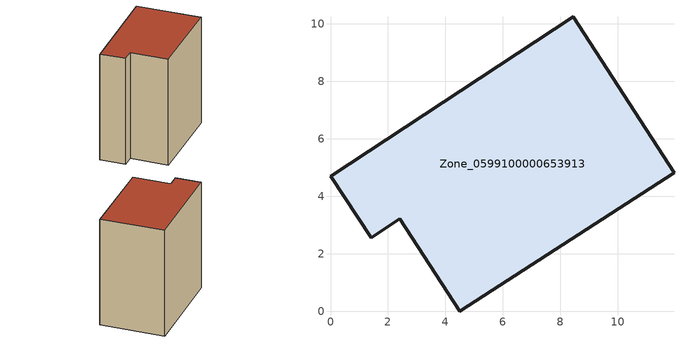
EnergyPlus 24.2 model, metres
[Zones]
Zone_0599100000653913
 floor ground (C_G): 2.41,3.21 1.41,2.55 0,4.7 8.45,10.25 11.96,4.82 4.51,0 z0
 wall outside (C_F): 8.45,10.25 0,4.7 1.41,2.55 2.41,3.21 4.51,0 11.96,4.82 8.45,10.25 z0:11.28
 roof outside (C_R): 4.51,0 11.96,4.82 8.45,10.25 0,4.7 1.41,2.55 2.41,3.21 z11.28
[BUILDING]
Pand.0599100000653913: North Axis=0; Terrain=City; Loads Convergence Tolerance Value=0.04; Temperature Convergence Tolerance Value=0.4; Solar Distribution=FullExterior; Maximum Number of Warmup Days=25; Minimum Number of Warmup Days=1
[Site:Location]
Rotterdam.The.Hague.AP_ZH_NLD Design_Conditions: Latitude=51.96; Longitude=4.45; Time Zone=1; Elevation=-4.5
[SITE:GROUNDTEMPERATURE:BUILDINGSURFACE]
18, 18, 18, 18, 18, 18, 18, 18, 18, 18, 18, 18
[MATERIAL] Thermal Absorptance=0.9; Solar Absorptance=0.7; Visible Absorptance=0.7
Name | Roughness | Thickness | Conductivity | Density | Specific Heat
G.TI.1946 | MediumSmooth | 0.15 | 1 | 540 | 1210
F.TI.1946 | Rough | 0.3 | 0.857143 | 1920 | 840
R.TI.1946 | MediumRough | 0.2 | 0.1 | 1500 | 1000
[CONSTRUCTION]
C_G: G.TI.1946
C_F: F.TI.1946
C_R: R.TI.1946
[ZONE]
Zone_0599100000653913: Type=1; Multiplier=1; Ceiling Height=Autocalculate; Volume=Autocalculate; Floor Area=autocalculate; Part of Total Floor Area=Yes
[ZONEINFILTRATION:DESIGNFLOWRATE]
Infil_Zone_0599100000653913: Zone or ZoneList or Space or SpaceList=Zone_0599100000653913; Schedule=AlwaysOn; Design Flow Rate Calculation Method=Flow/Area; Flow Rate per Floor Area=0.003; Constant Term Coefficient=1; Temperature Term Coefficient=0; Velocity Term Coefficient=0; Velocity Squared Term Coefficient=0
[HVACTEMPLATE:ZONE:IDEALLOADSAIRSYSTEM]
Zone_0599100000653913: Maximum Heating Supply Air Temperature=50; Minimum Cooling Supply Air Temperature=13; Maximum Heating Supply Air Humidity Ratio=0.0156; Minimum Cooling Supply Air Humidity Ratio=0.0077; Heating Limit=NoLimit; Cooling Limit=NoLimit; Dehumidification Control Type=ConstantSensibleHeatRatio; Cooling Sensible Heat Ratio=0.7; Dehumidification Setpoint=60; Humidification Control Type=None; Humidification Setpoint=30; Outdoor Air Method=None; Outdoor Air Flow Rate per Person=0.00944; Outdoor Air Flow Rate per Zone Floor Area=0; Outdoor Air Flow Rate per Zone=0; Demand Controlled Ventilation Type=None; Outdoor Air Economizer Type=NoEconomizer; Heat Recovery Type=None; Sensible Heat Recovery Effectiveness=0.7; Latent Heat Recovery Effectiveness=0.65
[ZONECONTROL:THERMOSTAT]
ThermostatControl_Zone_0599100000653913: Zone or ZoneList=Zone_0599100000653913; Control Type Schedule=DualSetpointControlType; Control 1=Thermostat_Zone_0599100000653913; Temperature Difference Between Cutout And Setpoint=0
[THERMOSTATSETPOINT:DUALSETPOINT]
Thermostat_Zone_0599100000653913: Heating Setpoint Temperature Schedule=HeatingSetpoint_Zone_0599100000653913; Cooling Setpoint Temperature Schedule=CoolingSetpoint_Zone_0599100000653913
[SCHEDULE:COMPACT]
HeatingSetpoint_Zone_0599100000653913: Through: 12/31, For: AllDays, Until: 24:00, 21
CoolingSetpoint_Zone_0599100000653913: Through: 12/31, For: AllDays, Until: 24:00, 24
DualSetpointControlType: Through: 12/31, For: AllDays, Until: 24:00, 4
AlwaysOn: Through: 12/31, For: AllDays, Until: 24:00, 1
